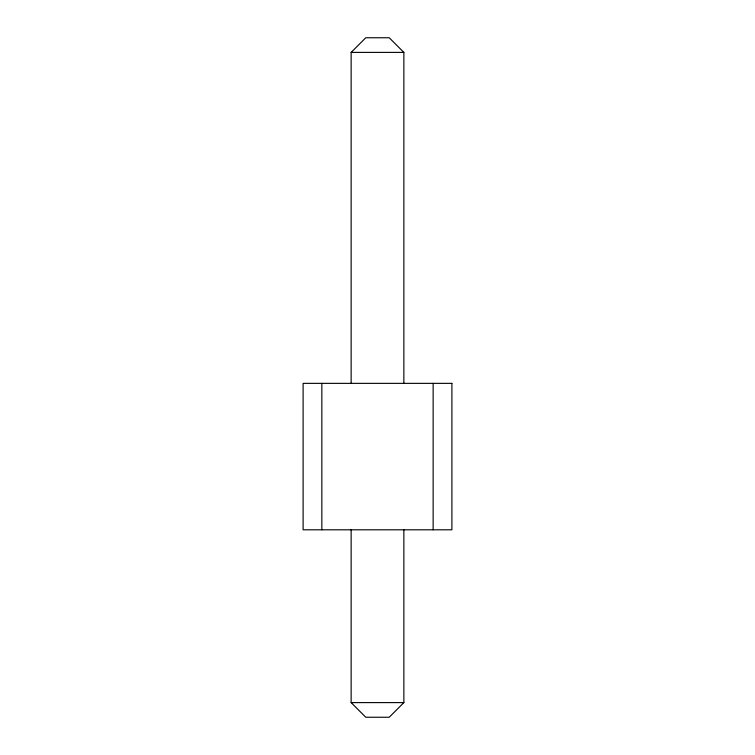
<?xml version="1.0" encoding="UTF-8"?>
<svg xmlns="http://www.w3.org/2000/svg" width="755" height="755" viewBox="0 0 755 755"><rect width="100%" height="100%" fill="white"/><g stroke="black" fill="none" stroke-linecap="round" stroke-linejoin="round"><path stroke-width="1.13" d="M351.141 383.389L351.141 52.397L365.779 37.75L389.212 37.75L403.859 52.397L403.859 383.389M403.859 529.453L403.859 702.603L389.212 717.25L365.779 717.25L351.141 702.603L351.141 529.453M351.141 52.397L403.859 52.397M351.141 702.603L403.859 702.603M433.143 383.361L433.143 529.802M321.847 383.361L321.847 529.802M451.896 383.361L303.104 383.361L303.114 529.802L451.896 529.802L451.896 383.361"/></g></svg>
